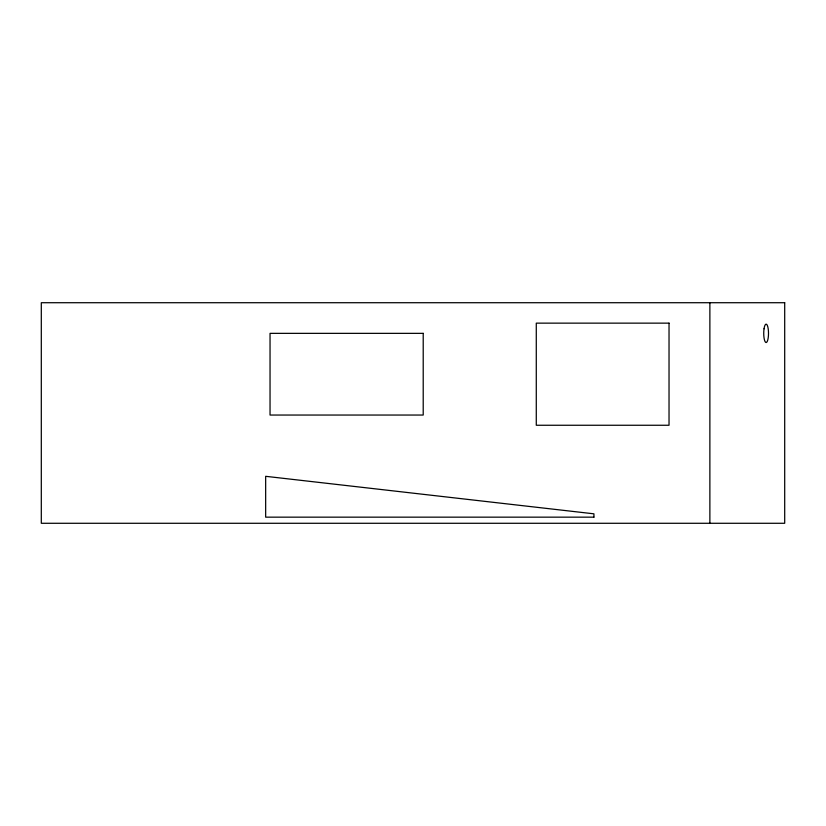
<?xml version="1.0" encoding="UTF-8"?>
<svg xmlns="http://www.w3.org/2000/svg" width="826" height="826" viewBox="0 0 826 826"><rect width="100%" height="100%" fill="white"/><g stroke="black" fill="none" stroke-linecap="round" stroke-linejoin="round"><path stroke-width="1.24" d="M709.875 302.719L709.875 523.281M784.7 302.719L41.3 302.719L41.3 523.281L784.7 523.281L784.7 302.719M669.029 323.142L536.28 323.142L536.28 425.256L669.029 425.256L669.029 323.142M423.211 333.353L270.04 333.353L270.04 415.044L423.211 415.044L423.211 333.353M593.925 517.159L265.662 517.159L265.662 476.313L593.925 513.824L593.925 517.159M764.05 328.758A9.189 2.385 90 0 0 766.115 342.542A9.189 2.385 90 0 0 768.19 328.758A9.189 2.385 90 0 0 764.05 328.758"/></g></svg>
